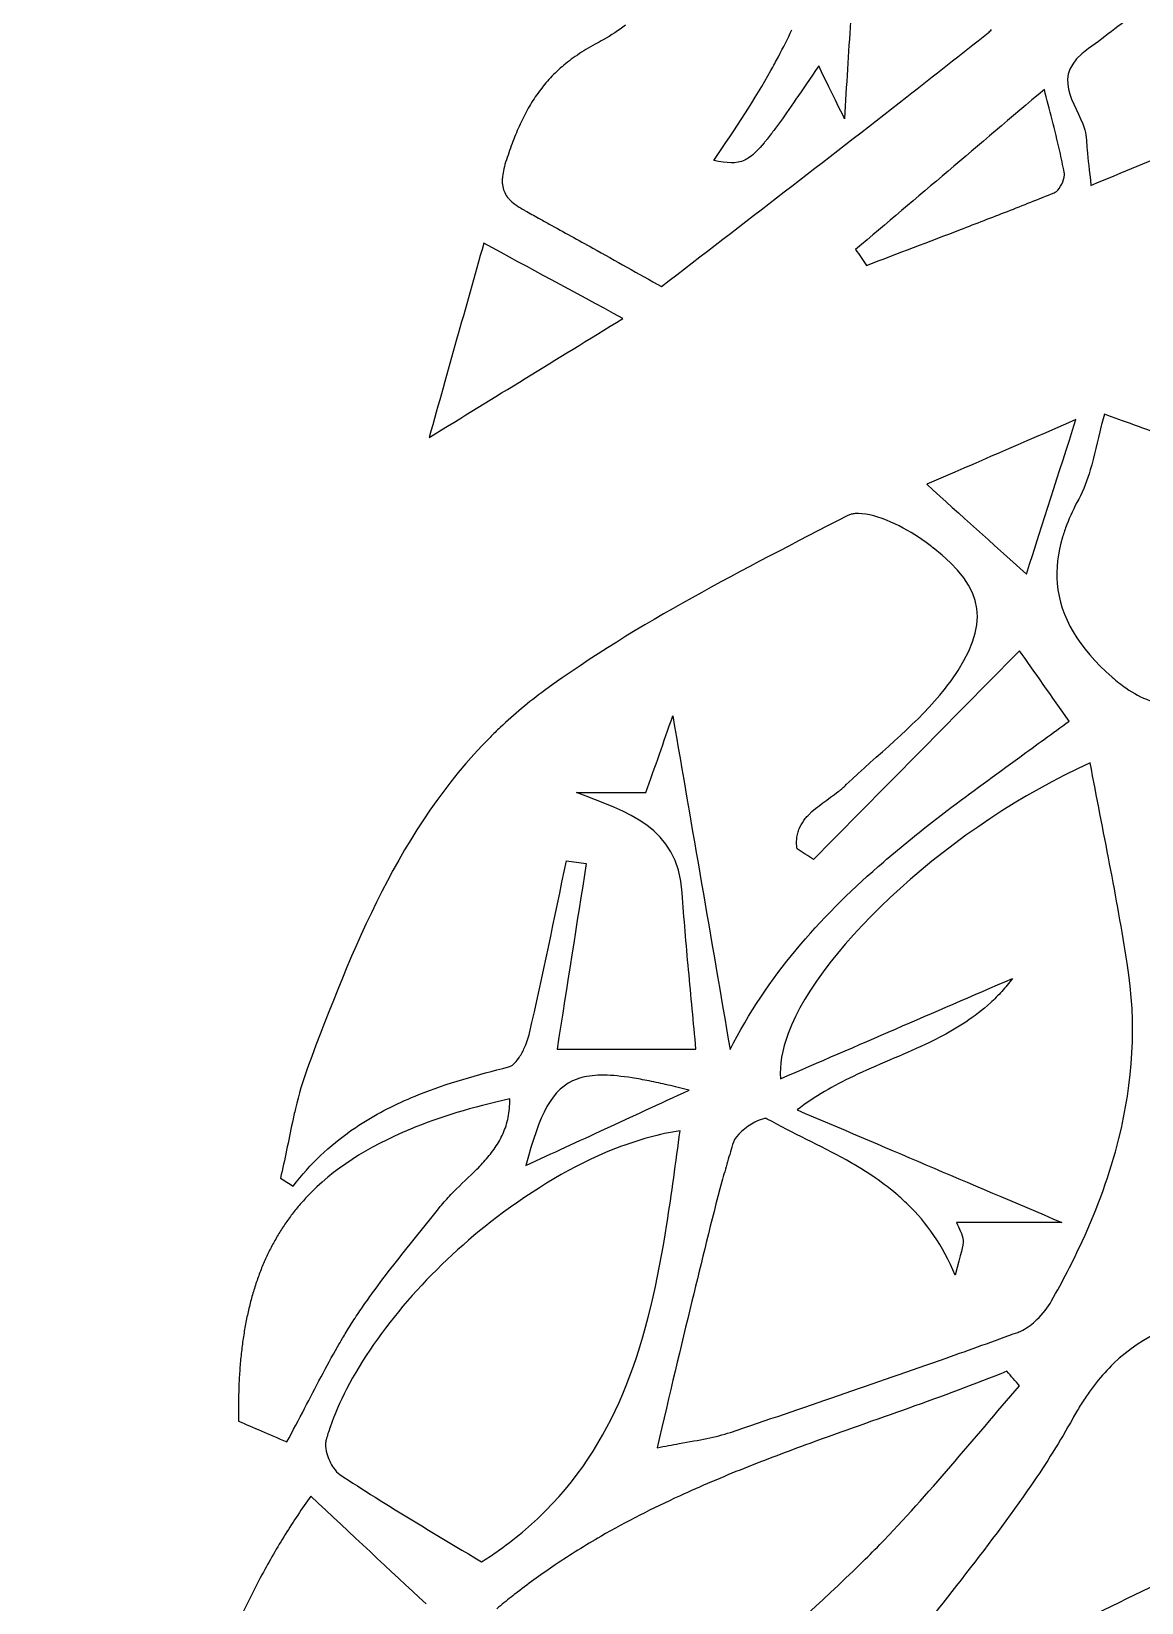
# Model space of a CAD drawing. Extents: x 0 to 430, y 0 to 430.
# Drawn here: x 215 to 259.7, y 180.9 to 244.3 of the extents above; entities that cross this region are included whole.
import ezdxf

# ---------------------------------------------------------------- set-up
doc = ezdxf.new("R2010")
doc.units = 0
doc.layers.add('Calque_1', color=7, linetype='CONTINUOUS')

msp = doc.modelspace()

# ---------------------------------------------------------------- linework, layer by layer
at = {"layer": 'Calque_1', "color": 7}
for points in [[(237.69484, 243.74384), (237.69432, 243.74384)], [(236.3528, 242.83691), (236.35229, 242.8364)], [(236.64994, 243.07876), (236.64942, 243.07824)], [(247.85289, 242.7351), (247.85289, 242.73458)], [(235.59212, 242.04936), (235.59161, 242.04885)], [(255.78478, 241.92398), (255.78465, 241.924)], [(245.77912, 241.52846), (245.77912, 241.52794)], [(234.82318, 240.8484), (234.82318, 240.84789)], [(234.99371, 241.16518), (234.99371, 241.16466)], [(234.66453, 240.52026), (234.66453, 240.51974)], [(244.78383, 240.13164), (244.78383, 240.13113)], [(245.07322, 240.52231), (245.07322, 240.5218)], [(257.40057, 240.33639), (257.40057, 240.33587)], [(244.528, 239.80866), (244.52749, 239.80815)], [(257.50757, 239.49302), (257.50757, 239.49251)], [(233.94563, 238.21291), (233.94563, 238.21239)], [(233.95063, 238.36328), (233.95063, 238.36277)], [(233.95593, 238.07338), (233.95593, 238.07286)], [(234.22774, 237.49822), (234.22774, 237.4977)], [(256.18566, 237.75733), (256.18618, 237.75733)], [(257.66312, 238.05538), (257.66363, 238.0559)], [(234.86904, 237.03466), (234.86956, 237.03466)], [(237.59394, 235.52726), (237.59446, 235.52726)], [(238.80377, 232.6931), (238.80429, 232.6931), (238.80429, 232.69361)], [(257.05951, 228.61582), (257.05951, 228.61634)], [(258.07752, 228.36365), (258.07752, 228.36313)], [(257.63311, 226.59063), (257.63311, 226.59011)], [(248.29263, 224.83397), (248.2926, 224.83365)], [(256.51845, 223.88743), (256.51845, 223.88692)], [(251.29916, 223.45627), (251.29865, 223.45627)], [(255.0617, 222.38727), (255.06221, 222.38727)], [(259.06661, 217.80202), (259.06713, 217.80202)], [(256.78097, 216.46394), (256.78097, 216.46445)], [(236.94032, 213.58969), (239.7355, 213.58969)], [(245.93825, 212.19495), (245.93825, 212.19546)], [(246.15426, 212.53808), (246.15426, 212.53859)], [(245.80385, 211.56501), (245.80385, 211.56553)], [(245.81935, 211.7929), (245.81935, 211.79342)], [(245.86535, 212.00219), (245.86535, 212.00271)], [(241.31318, 207.99727), (241.31318, 207.99779)], [(245.46374, 203.87632), (245.46374, 203.87581)], [(236.15381, 203.24976), (241.74881, 203.24976)], [(243.12496, 203.22908), (243.12548, 203.22908), (243.12548, 203.2296)], [(226.10119, 202.4989), (226.10119, 202.49838)], [(239.18609, 202.08947), (239.18557, 202.08947)], [(239.86512, 201.96648), (239.8646, 201.96648)], [(240.62476, 201.80111), (240.62425, 201.80111)], [(234.23605, 200.85598), (234.23605, 200.8565), (234.23605, 200.85701)], [(225.49037, 200.3011), (225.49037, 200.30058)], [(234.09705, 200.16197), (234.09705, 200.16248), (234.09705, 200.163)], [(234.18435, 200.49683), (234.18435, 200.49735)], [(230.24865, 200.02555), (230.24813, 200.02503)], [(233.83091, 199.55683), (233.83091, 199.55735)], [(233.97767, 199.84984), (233.97767, 199.85036)], [(258.78696, 199.64093), (258.78696, 199.64145)], [(233.65935, 199.28088), (233.65935, 199.2814)], [(233.25989, 198.77032), (233.25989, 198.77084)], [(234.89695, 198.56048), (234.89746, 198.56048)], [(243.02048, 198.70871), (243.02048, 198.70819)], [(248.32403, 198.47768), (248.32352, 198.47768)], [(225.01237, 198.05317), (225.01289, 198.05317)], [(226.06493, 197.2836), (226.06493, 197.28308)], [(231.6543, 197.14871), (231.6543, 197.14923)], [(225.41019, 196.50277), (225.41019, 196.50225)], [(225.72593, 196.90171), (225.72541, 196.90119)], [(231.44915, 196.90428), (231.44915, 196.9048)], [(224.85001, 195.65372), (224.85001, 195.65321), (224.85001, 195.65269)], [(225.11873, 196.08677), (225.11873, 196.08626)], [(240.57781, 196.19629), (240.57781, 196.1968)], [(256.48529, 196.26386), (252.24731, 196.26386)], [(224.60455, 195.20207), (224.60455, 195.20155)], [(257.3085, 195.50165), (257.3085, 195.50217)], [(224.38131, 194.73285), (224.38131, 194.73233), (224.38131, 194.73182)], [(224.18029, 194.24451), (224.18029, 194.24399), (224.18029, 194.24347)], [(223.84388, 193.21098), (223.84388, 193.21046)], [(224.00149, 193.73756), (224.00149, 193.73705), (224.00149, 193.73653)], [(228.82295, 193.56654), (228.82295, 193.56754)], [(223.70796, 192.66476), (223.70796, 192.66424)], [(228.4116, 192.99294), (228.4116, 192.99345)], [(223.59221, 192.0989), (223.59221, 192.09839), (223.59221, 192.09787)], [(228.01628, 192.40899), (228.01628, 192.40951)], [(223.49761, 191.51237), (223.49761, 191.51186), (223.49761, 191.51134)], [(227.30986, 191.25196), (227.30986, 191.25247)], [(223.42271, 190.90518), (223.42271, 190.90466), (223.42271, 190.90366)], [(223.36791, 190.27631), (223.36791, 190.27579), (223.36791, 190.27527)], [(226.64479, 190.03704), (226.64479, 190.03756)], [(223.33281, 189.62622), (223.33281, 189.6257)], [(227.67466, 189.54656), (227.67466, 189.54605)], [(238.94328, 189.69901), (238.94328, 189.69953)], [(225.97764, 188.76063), (225.97764, 188.76115)], [(223.31941, 188.26092), (223.31941, 188.26041), (223.31941, 188.25989)], [(225.26658, 187.41911), (225.26658, 187.41963)], [(227.00958, 188.00971), (227.00958, 188.00919)], [(227.1502, 186.37105), (227.1502, 186.37053)], [(226.22967, 185.23269), (226.22926, 185.23268)], [(226.22926, 185.23268), (226.22926, 185.23216)], [(224.72444, 182.89122), (224.72444, 182.8907)]]:
    msp.add_lwpolyline(points, dxfattribs=at)
for points in [[(233.20102, 235.72702)], [(258.20568, 228.8329)], [(257.63406, 214.78419)], [(238.04559, 202.19747)], [(234.24895, 201.24355)], [(241.10904, 199.95678)], [(254.27406, 190.26802)]]:
    msp.add_lwpolyline(points, close=True, dxfattribs=at)
for points in [[(0.14455, 214.99998), (0.14454, 333.66137), (96.33861, 429.85544), (215, 429.85545)], [(215, 429.85545), (333.66139, 429.85544), (429.85545, 333.66137), (429.85545, 214.99998)], [(259.66038, 245.1454), (258.96048, 244.64398), (258.27913, 244.07429), (257.56697, 243.57289)], [(238.91595, 244.50813), (238.62977, 244.29933), (238.32979, 244.10325), (238.01472, 243.92109)], [(247.97227, 244.65643), (247.93647, 244.02655), (247.89407, 243.3875), (247.85289, 242.7351)], [(238.01472, 243.92109), (237.90969, 243.86039), (237.80327, 243.80139), (237.69484, 243.74384)], [(245.07065, 243.24206), (245.2657, 243.60934), (245.44597, 243.96971), (245.61118, 244.32261)], [(250.24381, 241.62146), (251.33973, 242.47736), (252.43327, 243.33699), (253.52268, 244.20167)], [(253.52268, 244.20167), (253.56928, 244.23867), (253.61378, 244.28737), (253.65601, 244.3443)], [(236.97137, 243.31027), (236.85988, 243.23477), (236.753, 243.15766), (236.64994, 243.07876)], [(237.69432, 243.74384), (237.43459, 243.60593), (237.19422, 243.46129), (236.97137, 243.31027)], [(244.76679, 242.68602), (244.87177, 242.8735), (244.97318, 243.05855), (245.07065, 243.24206)], [(257.56697, 243.57289), (255.95953, 242.44126), (257.07063, 241.39918), (257.40057, 240.33639)], [(236.35229, 242.8364), (236.16208, 242.67186), (235.98704, 242.50064), (235.82519, 242.32222)], [(236.64942, 243.07824), (236.54657, 242.99944), (236.44778, 242.91907), (236.3528, 242.83691)], [(242.46409, 239.05885), (243.37077, 240.36024), (244.13656, 241.56045), (244.76679, 242.68602)], [(246.69379, 242.87153), (246.34836, 242.36275), (246.04646, 241.91748), (245.77912, 241.52846)], [(247.74024, 240.73316), (247.31448, 241.60311), (246.99871, 242.2487), (246.69379, 242.87153)], [(247.85289, 242.73458), (247.81169, 242.08217), (247.77149, 241.41647), (247.74024, 240.73316)], [(235.59161, 242.04885), (235.44226, 241.86324), (235.30505, 241.67068), (235.17768, 241.47059)], [(235.82519, 242.32222), (235.74419, 242.23292), (235.6668, 242.14217), (235.59212, 242.04936)], [(255.78465, 241.924), (253.1121, 239.65559), (250.64696, 237.56344), (248.18253, 235.47168)], [(256.40541, 239.43731), (256.21131, 240.28832), (255.98357, 241.12323), (255.78478, 241.92398)], [(235.17768, 241.47059), (235.11398, 241.37054), (235.05271, 241.26892), (234.99371, 241.16518)], [(240.35656, 233.9811), (243.64623, 236.51924), (246.95618, 239.05386), (250.24381, 241.62146)], [(245.77912, 241.52794), (245.5119, 241.13908), (245.27892, 240.80639), (245.07322, 240.52231)], [(234.82318, 240.84789), (234.76838, 240.74054), (234.71567, 240.63138), (234.66453, 240.52026)], [(234.99371, 241.16466), (234.93481, 241.06105), (234.87794, 240.95574), (234.82318, 240.8484)], [(257.66363, 238.0559), (260.17805, 239.10396), (262.55022, 240.0927), (264.96448, 241.09912)], [(234.66453, 240.51974), (234.5622, 240.29735), (234.46618, 240.06716), (234.37514, 239.82934)], [(244.78383, 240.13113), (244.72463, 240.05363), (244.67107, 239.98847), (244.6164, 239.92028)], [(245.07322, 240.5218), (244.97043, 240.37985), (244.87434, 240.25021), (244.78383, 240.13164)], [(257.40057, 240.33587), (257.40557, 240.32057), (257.40757, 240.30517), (257.41197, 240.28987)], [(257.41197, 240.28987), (257.45127, 240.1534), (257.47927, 240.01647), (257.48377, 239.87904)], [(234.37514, 239.82934), (234.28404, 239.59138), (234.19774, 239.34571), (234.11366, 239.09192)], [(244.49859, 239.77505), (244.27119, 239.5038), (244.07893, 239.31318), (243.90069, 239.188)], [(244.52749, 239.80815), (244.51729, 239.79585), (244.50859, 239.78705), (244.49859, 239.77505)], [(244.6164, 239.92028), (244.5875, 239.88428), (244.5558, 239.84218), (244.528, 239.80866)], [(256.58628, 238.58155), (256.53128, 238.86822), (256.47016, 239.15364), (256.40541, 239.43731)], [(257.48377, 239.87904), (257.48777, 239.75174), (257.49637, 239.6248), (257.50757, 239.49302)], [(257.50757, 239.49251), (257.54117, 239.0973), (257.60157, 238.66041), (257.66312, 238.05538)], [(234.11366, 239.09192), (234.02776, 238.83253), (233.97859, 238.61183), (233.95863, 238.41548)], [(243.71776, 239.07845), (243.35735, 238.90166), (243.01364, 238.96232), (242.46409, 239.05885)], [(243.90069, 239.188), (243.83879, 239.1445), (243.77774, 239.1079), (243.71776, 239.07845)], [(233.95063, 238.36277), (233.94663, 238.31097), (233.94463, 238.26104), (233.94563, 238.21291)], [(233.94563, 238.21239), (233.94663, 238.16429), (233.94963, 238.11809), (233.95593, 238.07338)], [(233.95863, 238.41548), (233.95663, 238.39898), (233.95163, 238.37938), (233.95063, 238.36328)], [(233.95593, 238.07286), (233.96763, 237.98316), (233.98933, 237.89944), (234.02053, 237.8212)], [(256.26778, 237.80743), (256.43024, 237.94072), (256.57857, 238.254), (256.59128, 238.47819)], [(256.59128, 238.47819), (256.59328, 238.51559), (256.59207, 238.55039), (256.58628, 238.58155)], [(234.02053, 237.8212), (234.05183, 237.7428), (234.09303, 237.6697), (234.14404, 237.60002)], [(234.14404, 237.60002), (234.16954, 237.56522), (234.19734, 237.53142), (234.22774, 237.49822)], [(234.22774, 237.4977), (234.35698, 237.35671), (234.53778, 237.22917), (234.75639, 237.10186)], [(254.29999, 237.0106), (254.92963, 237.25675), (255.55838, 237.50525), (256.18566, 237.75733)], [(256.18618, 237.75733), (256.21338, 237.76823), (256.24088, 237.78533), (256.26778, 237.80743)], [(234.75639, 237.10186), (234.79489, 237.07946), (234.82779, 237.05716), (234.86904, 237.03466)], [(234.86956, 237.03466), (235.04716, 236.93796), (235.22447, 236.83739), (235.40183, 236.74011)], [(252.40863, 236.27835), (253.03962, 236.52073), (253.67047, 236.76455), (254.29999, 237.0106)], [(235.40183, 236.74011), (235.54769, 236.66011), (235.69373, 236.57814), (235.83953, 236.49775)], [(235.83953, 236.49775), (236.42377, 236.17551), (237.00736, 235.85525), (237.59394, 235.52726)], [(248.6192, 234.82986), (249.88209, 235.31337), (251.14638, 235.79343), (252.40863, 236.27835)], [(233.20102, 235.72702), (232.44852, 233.05048), (231.77376, 230.65115), (230.99857, 227.89339)], [(238.80429, 232.69361), (236.74762, 233.80694), (235.07828, 234.71077), (233.20102, 235.72702)], [(237.59446, 235.52726), (238.50526, 235.01798), (239.42274, 234.502), (240.35656, 233.9811)], [(248.18253, 235.47168), (248.32806, 235.25782), (248.47368, 235.04372), (248.6192, 234.82986)], [(230.99857, 227.89339), (233.68473, 229.54507), (236.04303, 230.9955), (238.80377, 232.6931)], [(257.05951, 228.61634), (254.80367, 227.63892), (253.11251, 226.90594), (251.04489, 226.0103)], [(255.06221, 222.38727), (255.76161, 224.568), (256.333, 226.35087), (257.05951, 228.61582)], [(258.20569, 228.83287), (258.16959, 228.7091), (258.13719, 228.58656), (258.10492, 228.46441)], [(260.84583, 227.88153), (259.79207, 228.26133), (258.9597, 228.56136), (258.20568, 228.8329)], [(258.07752, 228.36313), (257.91726, 227.74287), (257.79489, 227.14674), (257.63311, 226.59063)], [(258.10492, 228.46441), (258.09592, 228.43101), (258.08612, 228.39691), (258.07752, 228.36365)], [(257.63311, 226.59011), (257.5118, 226.1732), (257.36788, 225.77881), (257.16957, 225.41447)], [(251.04489, 226.0103), (252.48886, 224.70772), (253.60404, 223.70216), (255.0617, 222.38727)], [(257.16957, 225.41447), (256.97786, 225.06237), (256.81759, 224.71921), (256.68846, 224.38404)], [(247.97221, 224.79415), (247.92421, 224.78025), (247.87881, 224.76275), (247.83682, 224.74095)], [(248.12517, 224.82465), (248.07187, 224.81865), (248.02025, 224.80805), (247.97221, 224.79415)], [(248.2926, 224.83365), (248.2345, 224.83391), (248.17865, 224.83065), (248.12517, 224.82465)], [(250.84958, 223.78752), (250.1615, 224.27236), (249.04774, 224.82981), (248.29263, 224.83397)], [(247.83682, 224.74095), (243.67122, 222.57882), (239.4195, 220.45173), (235.64635, 217.69642)], [(256.68846, 224.38404), (256.62386, 224.21646), (256.56742, 224.0511), (256.51845, 223.88743)], [(251.29865, 223.45627), (251.15731, 223.56578), (251.00777, 223.67606), (250.84958, 223.78752)], [(256.51845, 223.88692), (256.32266, 223.23242), (256.25093, 222.60824), (256.30295, 222.00796)], [(252.02419, 218.09484), (253.64577, 220.35811), (253.41902, 221.81381), (251.29916, 223.45627)], [(256.30295, 222.00796), (256.42002, 220.657), (257.16173, 219.42647), (258.51419, 218.2392)], [(254.78781, 219.30511), (251.92585, 216.40431), (249.20644, 213.64855), (246.48754, 210.8927)], [(256.78097, 216.46445), (256.09986, 217.43475), (255.35707, 218.49397), (254.78781, 219.30511)], [(251.80508, 217.80081), (251.87998, 217.89731), (251.95308, 217.99559), (252.02419, 218.09484)], [(258.51419, 218.2392), (258.69998, 218.07614), (258.88388, 217.93003), (259.06661, 217.80202)], [(235.64635, 217.69642), (235.00973, 217.23157), (234.41673, 216.73436), (233.86196, 216.20969)], [(247.80739, 213.90647), (249.05628, 215.11347), (250.47729, 216.19912), (251.57512, 217.51555)], [(251.57512, 217.51555), (251.65352, 217.60955), (251.73013, 217.70429), (251.80508, 217.80081)], [(259.06713, 217.80202), (259.70654, 217.35415), (260.3297, 217.12737), (260.95125, 217.17208)], [(240.27604, 215.13378), (240.45557, 215.64662), (240.62264, 216.12502), (240.81605, 216.67736)], [(240.81605, 216.67736), (241.60266, 212.09558), (242.35115, 207.73733), (243.12496, 203.22908)], [(233.86196, 216.20969), (233.72326, 216.07852), (233.58718, 215.94585), (233.4532, 215.81126)], [(254.79505, 215.02061), (255.45456, 215.49824), (256.1181, 215.97718), (256.78097, 216.46394)], [(233.4532, 215.81126), (229.83563, 212.17737), (227.90812, 207.32072), (226.10119, 202.4989)], [(215, 0.14453), (96.33861, 0.14454), (0.14456, 96.33859), (0.14455, 214.99998)], [(429.85545, 215.00007), (429.85545, 96.33865), (333.66142, 0.14454), (215, 0.14453)], [(239.7355, 213.58969), (239.90465, 214.07302), (240.09645, 214.62069), (240.27604, 215.13378)], [(257.63406, 214.78418), (252.10217, 212.28725), (246.79302, 207.43533), (245.46374, 203.87632)], [(251.87016, 212.86261), (252.82579, 213.59137), (253.80577, 214.30414), (254.79505, 215.02061)], [(259.12699, 206.70872), (258.70438, 209.37651), (258.14911, 212.02314), (257.63406, 214.78419)], [(241.19536, 209.5455), (241.01538, 212.22724), (238.98965, 212.79031), (236.94032, 213.58969)], [(246.29017, 212.69259), (246.62638, 213.04146), (247.08326, 213.31723), (247.48286, 213.62845)], [(247.48286, 213.62845), (247.59704, 213.71735), (247.70673, 213.80921), (247.80739, 213.90647)], [(250.92293, 212.12777), (251.23541, 212.37497), (251.55162, 212.61969), (251.87016, 212.86261)], [(245.86535, 212.00271), (245.88535, 212.06941), (245.90975, 212.13339), (245.93825, 212.19495)], [(245.93825, 212.19546), (245.99535, 212.31871), (246.0692, 212.43187), (246.15426, 212.53808)], [(246.15426, 212.53859), (246.19686, 212.59179), (246.24216, 212.64275), (246.29017, 212.69259)], [(249.99637, 211.37794), (250.30153, 211.63081), (250.61056, 211.88064), (250.92293, 212.12777)], [(245.80385, 211.56553), (245.80363, 211.64463), (245.80885, 211.72029), (245.81935, 211.7929)], [(245.82195, 211.31696), (245.81005, 211.40316), (245.80415, 211.4859), (245.80385, 211.56501)], [(245.81935, 211.79342), (245.82975, 211.86602), (245.84535, 211.93543), (245.86535, 212.00219)], [(235.04225, 203.89313), (235.58603, 206.19775), (236.04303, 208.52328), (236.53156, 210.84102)], [(236.53156, 210.84102), (236.7977, 210.80242), (237.06354, 210.76442), (237.32996, 210.72579)], [(246.48754, 210.8927), (246.26543, 211.03409), (246.0438, 211.17558), (245.82195, 211.31696)], [(249.09255, 210.60848), (249.38943, 210.86863), (249.69112, 211.12499), (249.99637, 211.37794)], [(237.32996, 210.72579), (236.94702, 208.29292), (236.56439, 205.85985), (236.15381, 203.24976)], [(243.12548, 203.2296), (244.62968, 206.1923), (246.71777, 208.52736), (249.09255, 210.60848)], [(241.31318, 207.99779), (241.26998, 208.51469), (241.22998, 209.02985), (241.19536, 209.5455)], [(241.45116, 206.44026), (241.40286, 206.96214), (241.35636, 207.48053), (241.31318, 207.99727)], [(241.74881, 203.24976), (241.65171, 204.3378), (241.54786, 205.39615), (241.45116, 206.44026)], [(258.78696, 199.64145), (259.34959, 201.90032), (259.51679, 204.24658), (259.12699, 206.70872)], [(245.15885, 202.05524), (248.26884, 203.4017), (251.26352, 204.6984), (254.49627, 206.09789)], [(254.28749, 205.83021), (254.14515, 205.65672), (253.99761, 205.49367), (253.84514, 205.3398)], [(254.49627, 206.09789), (254.42797, 206.00599), (254.3585, 205.91676), (254.28749, 205.83021)], [(253.84514, 205.3398), (253.76904, 205.2629), (253.69107, 205.18793), (253.6126, 205.11552)], [(253.6126, 205.11552), (253.29842, 204.82569), (252.96597, 204.56995), (252.61989, 204.33934)], [(234.82159, 203.26319), (234.92029, 203.47635), (234.99722, 203.70238), (235.04225, 203.89313)], [(245.46374, 203.87581), (245.21771, 203.21691), (245.10822, 202.60233), (245.15885, 202.05524)], [(252.09073, 204.01068), (251.73183, 203.80244), (251.36173, 203.6143), (250.98382, 203.43655)], [(252.61989, 204.33934), (252.44694, 204.22408), (252.27004, 204.11473), (252.09073, 204.01068)], [(234.59835, 202.8689), (234.68035, 202.9851), (234.75582, 203.12108), (234.82159, 203.26319)], [(250.98382, 203.43655), (250.03903, 202.99218), (249.04805, 202.61336), (248.07857, 202.14981)], [(234.19527, 202.5299), (234.33754, 202.5652), (234.47538, 202.69461), (234.59835, 202.8689)], [(226.10119, 202.49838), (225.90187, 201.96657), (225.74862, 201.41723), (225.61646, 200.86024)], [(230.58205, 201.41679), (231.7365, 201.87927), (232.95442, 202.22255), (234.19527, 202.5299)], [(236.96607, 202.04451), (235.92561, 201.67471), (235.44835, 200.60917), (234.89695, 198.56048)], [(237.15521, 202.10241), (237.09001, 202.08541), (237.02726, 202.06631), (236.96607, 202.04451)], [(238.04559, 202.19751), (237.70996, 202.20051), (237.41605, 202.17041), (237.15521, 202.10241)], [(239.18557, 202.08947), (238.75875, 202.15677), (238.3811, 202.19404), (238.04559, 202.19747)], [(239.8646, 201.96648), (239.6253, 202.01468), (239.39946, 202.05578), (239.18609, 202.08947)], [(248.07857, 202.14981), (247.69078, 201.96439), (247.30648, 201.76518), (246.9298, 201.54313)], [(229.45034, 200.9114), (229.8196, 201.09507), (230.19723, 201.26264), (230.58205, 201.41679)], [(234.89746, 198.56048), (237.05017, 199.55458), (239.08735, 200.49493), (241.47174, 201.59596)], [(240.62425, 201.80111), (240.35691, 201.86301), (240.10446, 201.91825), (239.86512, 201.96648)], [(241.47174, 201.59596), (241.17429, 201.67056), (240.89214, 201.73924), (240.62476, 201.80111)], [(246.9298, 201.54313), (246.55312, 201.32108), (246.18399, 201.07581), (245.82703, 200.79796)], [(225.61646, 200.86024), (225.57236, 200.67452), (225.53076, 200.48821), (225.49037, 200.3011)], [(228.36979, 200.30833), (228.72049, 200.52769), (229.08109, 200.72771), (229.45034, 200.9114)], [(234.24892, 201.24356), (232.74384, 200.90816), (231.41455, 200.50636), (230.24865, 200.02555)], [(234.18435, 200.49735), (234.20775, 200.61255), (234.22505, 200.73218), (234.23605, 200.85598)], [(234.23605, 200.85701), (234.24705, 200.98102), (234.25165, 201.11008), (234.24895, 201.24355)], [(245.82703, 200.79796), (249.25167, 199.34113), (252.67631, 197.88423), (256.48529, 196.26386)], [(225.49037, 200.30058), (225.40967, 199.92636), (225.3344, 199.55013), (225.25731, 199.17455)], [(227.85096, 199.96468), (228.02112, 200.08443), (228.19443, 200.19866), (228.36979, 200.30833)], [(233.97767, 199.85036), (234.02207, 199.95083), (234.06247, 200.05457), (234.09705, 200.16197)], [(234.09705, 200.163), (234.13165, 200.27057), (234.16095, 200.38148), (234.18435, 200.49683)], [(244.12636, 200.30861), (243.76537, 200.11812), (243.34281, 199.77183), (243.25871, 199.50091)], [(244.50463, 200.44762), (244.40563, 200.43612), (244.27077, 200.38482), (244.12636, 200.30861)], [(244.62297, 200.43312), (244.59447, 200.44912), (244.55407, 200.45332), (244.50463, 200.44762)], [(247.80055, 198.78103), (246.74572, 199.36934), (245.64852, 199.85737), (244.62297, 200.43312)], [(225.52397, 197.72813), (226.21685, 198.63613), (227.00029, 199.36599), (227.85096, 199.96468)], [(230.24813, 200.02503), (228.49959, 199.30387), (227.11857, 198.40465), (226.06493, 197.2836)], [(233.65935, 199.2814), (233.71995, 199.3707), (233.77772, 199.46231), (233.83091, 199.55683)], [(233.83091, 199.55735), (233.88411, 199.65185), (233.93315, 199.74922), (233.97767, 199.84984)], [(241.10897, 199.95682), (240.28281, 199.83653), (239.42308, 199.59448), (238.55305, 199.2566)], [(240.57781, 196.1968), (240.77372, 197.43425), (240.93787, 198.69327), (241.10904, 199.95678)], [(243.25871, 199.50091), (243.17701, 199.23755), (243.09755, 198.97353), (243.02048, 198.70871)], [(257.3085, 195.50217), (257.92955, 196.85198), (258.43533, 198.22931), (258.78696, 199.64093)], [(225.25731, 199.17455), (225.18021, 198.79897), (225.10086, 198.42449), (225.01237, 198.05317)], [(233.25989, 198.77084), (233.40328, 198.93351), (233.53807, 199.10222), (233.65935, 199.28088)], [(238.40165, 199.1992), (236.82257, 198.56614), (235.21469, 197.61105), (233.71202, 196.46035)], [(238.47195, 199.2256), (238.44865, 199.2166), (238.42495, 199.2086), (238.40165, 199.1992)], [(238.55305, 199.2566), (238.52595, 199.2461), (238.49905, 199.2363), (238.47195, 199.2256)], [(231.87289, 197.38488), (232.17203, 197.69536), (232.49759, 197.99099), (232.80875, 198.298)], [(232.80875, 198.298), (232.96424, 198.45141), (233.11647, 198.60766), (233.25989, 198.77032)], [(243.02048, 198.70819), (242.94348, 198.44352), (242.86881, 198.17826), (242.79569, 197.91237)], [(248.32352, 198.47768), (248.15059, 198.58218), (247.97635, 198.68297), (247.80055, 198.78103)], [(248.83666, 198.15212), (248.66777, 198.26471), (248.49684, 198.37326), (248.32403, 198.47768)], [(225.01289, 198.05317), (225.18329, 197.94487), (225.35356, 197.83615), (225.52397, 197.72813)], [(242.79569, 197.91237), (242.35666, 196.31597), (241.98117, 194.70032), (241.58543, 193.09148)], [(249.82007, 197.4147), (249.50402, 197.68321), (249.1747, 197.92678), (248.83666, 198.15212)], [(226.06493, 197.28308), (225.94794, 197.1586), (225.83491, 197.03173), (225.72593, 196.90171)], [(231.44915, 196.9048), (231.51485, 196.9878), (231.58351, 197.06886), (231.6543, 197.14871)], [(231.6543, 197.14923), (231.7251, 197.22903), (231.7982, 197.30734), (231.87289, 197.38488)], [(250.2836, 196.9925), (250.13265, 197.14015), (249.97809, 197.28045), (249.82007, 197.4147)], [(252.1977, 194.13376), (251.69867, 195.33759), (251.03836, 196.25422), (250.2836, 196.9925)], [(225.41019, 196.50225), (225.30912, 196.36659), (225.21201, 196.2282), (225.11873, 196.08677)], [(225.72541, 196.90119), (225.61651, 196.77126), (225.5112, 196.63835), (225.41019, 196.50277)], [(233.48361, 196.28672), (231.04617, 194.37413), (228.91115, 191.94981), (227.67466, 189.54656)], [(229.68078, 194.6915), (230.26381, 195.43376), (230.8642, 196.16466), (231.44915, 196.90428)], [(233.71202, 196.46035), (233.63622, 196.40225), (233.55889, 196.34579), (233.48361, 196.28672)], [(224.85001, 195.65269), (224.76451, 195.50549), (224.68252, 195.35526), (224.60455, 195.20207)], [(225.11873, 196.08626), (225.02543, 195.94482), (224.93562, 195.80104), (224.85001, 195.65372)], [(238.94328, 189.69953), (239.7529, 191.72932), (240.2186, 193.92751), (240.57781, 196.19629)], [(252.24731, 196.26386), (252.34111, 196.02431), (252.49376, 195.78838), (252.51344, 195.54143)], [(224.60455, 195.20155), (224.52655, 195.04822), (224.45189, 194.89231), (224.38131, 194.73285)], [(252.51344, 195.54143), (252.53264, 195.30323), (252.41504, 195.05402), (252.1977, 194.13376)], [(256.07446, 193.10024), (256.52136, 193.89173), (256.93587, 194.69181), (257.3085, 195.50165)], [(224.38131, 194.73182), (224.31081, 194.57249), (224.24347, 194.41006), (224.18029, 194.24451)], [(228.82295, 193.56754), (229.10157, 193.94686), (229.38943, 194.32058), (229.68078, 194.6915)], [(224.18029, 194.24347), (224.11709, 194.07791), (224.05744, 193.90948), (224.00149, 193.73756)], [(223.84388, 193.21046), (223.79498, 193.03188), (223.74988, 192.84994), (223.70796, 192.66476)], [(224.00149, 193.73653), (223.94549, 193.56459), (223.89272, 193.38939), (223.84388, 193.21098)], [(228.4116, 192.99345), (228.5462, 193.18618), (228.68364, 193.37689), (228.82295, 193.56654)], [(223.70796, 192.66424), (223.66606, 192.47905), (223.62716, 192.29082), (223.59221, 192.0989)], [(228.01628, 192.40951), (228.14514, 192.60595), (228.27701, 192.80021), (228.4116, 192.99294)], [(241.58543, 193.09148), (241.13134, 191.24659), (240.70621, 189.39489), (240.18293, 187.18435)], [(255.48639, 192.3468), (255.72261, 192.57324), (255.92757, 192.84003), (256.07446, 193.10024)], [(262.99189, 192.47966), (261.22465, 192.33209), (259.77848, 191.74757), (258.57097, 190.57745)], [(223.59221, 192.09787), (223.55721, 191.9061), (223.52581, 191.71097), (223.49761, 191.51237)], [(227.65558, 191.83797), (227.77288, 192.03062), (227.89293, 192.22096), (228.01628, 192.40899)], [(254.71176, 191.83522), (254.77946, 191.85992), (254.84697, 191.89022), (254.91381, 191.92512)], [(254.91381, 191.92512), (255.11424, 192.02959), (255.30929, 192.17709), (255.48639, 192.3468)], [(223.49761, 191.51134), (223.46941, 191.31272), (223.44421, 191.11075), (223.42271, 190.90518)], [(226.64479, 190.03756), (226.8644, 190.45246), (227.08376, 190.85698), (227.30986, 191.25196)], [(227.30986, 191.25247), (227.37656, 191.36891), (227.44545, 191.4829), (227.51347, 191.59767)], [(227.51347, 191.59767), (227.56077, 191.67747), (227.60747, 191.75899), (227.65558, 191.83797)], [(251.82821, 190.79963), (252.79078, 191.141), (253.75214, 191.48586), (254.71176, 191.83522)], [(223.42271, 190.90366), (223.40121, 190.69806), (223.38291, 190.48897), (223.36791, 190.27631)], [(243.13779, 187.80498), (246.04105, 188.78418), (248.94051, 189.7754), (251.82821, 190.79963)], [(223.36791, 190.27527), (223.35301, 190.06258), (223.34131, 189.8461), (223.33281, 189.62622)], [(225.97764, 188.76115), (226.20492, 189.19714), (226.42518, 189.62213), (226.64479, 190.03704)], [(254.27406, 190.268), (251.66979, 189.21414), (248.98956, 188.32662), (246.33397, 187.3581)], [(254.78876, 189.67581), (254.61723, 189.87326), (254.44584, 190.07056), (254.27406, 190.26802)], [(258.57097, 190.57745), (258.32946, 190.34344), (258.09748, 190.0859), (257.87438, 189.80386)], [(223.33281, 189.6257), (223.31571, 189.1854), (223.31131, 188.73079), (223.31941, 188.26092)], [(227.67466, 189.54605), (227.40978, 189.03118), (227.18615, 188.5174), (227.00958, 188.00971)], [(235.70317, 184.65436), (237.18639, 186.14757), (238.20722, 187.85377), (238.94328, 189.69901)], [(252.01166, 186.43983), (252.93932, 187.51658), (253.85342, 188.6065), (254.78876, 189.67581)], [(257.54623, 189.36202), (257.43903, 189.20854), (257.33401, 189.04921), (257.231, 188.88298)], [(257.87438, 189.80386), (257.76284, 189.66282), (257.65341, 189.51551), (257.54623, 189.36202)], [(225.26658, 187.41963), (225.51569, 187.87784), (225.75036, 188.32464), (225.97764, 188.76063)], [(257.231, 188.88298), (257.12793, 188.71662), (257.02722, 188.5441), (256.92818, 188.36467)], [(223.31941, 188.25989), (223.91516, 188.00255), (224.51846, 187.74237), (225.26658, 187.41911)], [(256.92818, 188.36467), (256.67489, 187.90587), (256.40802, 187.45447), (256.1303, 187.00919)], [(226.84887, 187.50379), (226.83467, 187.45459), (226.82727, 187.39957), (226.82567, 187.3405)], [(227.00958, 188.00919), (226.95078, 187.84007), (226.89701, 187.67134), (226.84887, 187.50379)], [(241.07228, 187.35384), (241.8949, 187.50172), (242.53402, 187.60131), (243.13779, 187.80498)], [(226.82567, 187.3405), (226.82267, 187.22239), (226.84297, 187.08787), (226.88097, 186.95137)], [(226.88097, 186.95137), (226.93797, 186.74664), (227.03441, 186.53758), (227.1502, 186.37105)], [(240.18293, 187.18435), (240.50344, 187.24995), (240.79807, 187.30456), (241.07228, 187.35384)], [(246.33397, 187.3581), (245.44878, 187.03525), (244.56623, 186.70347), (243.69021, 186.35351)], [(256.1303, 187.00919), (255.85258, 186.5639), (255.56395, 186.12444), (255.26678, 185.68989)], [(227.1502, 186.37053), (227.2273, 186.25966), (227.31316, 186.16772), (227.40135, 186.10905)], [(243.69021, 186.35351), (243.2522, 186.17852), (242.81609, 185.99869), (242.38176, 185.81349)], [(249.15344, 183.28291), (250.14308, 184.29943), (251.08401, 185.36307), (252.01166, 186.43983)], [(227.40135, 186.10905), (227.87135, 185.79653), (228.34598, 185.49138), (228.82297, 185.19127)], [(242.38176, 185.81349), (241.94729, 185.62823), (241.51505, 185.43764), (241.0852, 185.23988)], [(255.26678, 185.68989), (253.48368, 183.08271), (251.39484, 180.64415), (249.53742, 178.0733)], [(226.22926, 185.23216), (225.87377, 184.73325), (225.53246, 184.2201), (225.20503, 183.69272)], [(230.87538, 180.89135), (229.43139, 182.2407), (227.85447, 183.71432), (226.22967, 185.23269)], [(228.82297, 185.19127), (230.25394, 184.29096), (231.70507, 183.43806), (233.10849, 182.58317)], [(241.0852, 185.23988), (240.01093, 184.74563), (238.95268, 184.20896), (237.91743, 183.61156)], [(234.75646, 183.78464), (235.09159, 184.06569), (235.4065, 184.35569), (235.70317, 184.65436)], [(225.20503, 183.69272), (225.04132, 183.42903), (224.88117, 183.16213), (224.72444, 182.89122)], [(233.68934, 182.96919), (234.06579, 183.23145), (234.42133, 183.50359), (234.75646, 183.78464)], [(237.91743, 183.61156), (237.29629, 183.25311), (236.68325, 182.8728), (236.08034, 182.46692)], [(248.37313, 182.50053), (248.63607, 182.75855), (248.89649, 183.01901), (249.15344, 183.28291)], [(253.8571, 178.54153), (257.15216, 180.14682), (260.43919, 181.7685), (263.74745, 183.34641)], [(224.72444, 182.8907), (224.56779, 182.61991), (224.41422, 182.34557), (224.26452, 182.06749)], [(233.10849, 182.58317), (233.30746, 182.7093), (233.50122, 182.83814), (233.68934, 182.96919)], [(236.08034, 182.46692), (235.56489, 182.11993), (235.05794, 181.75156), (234.55795, 181.36466)], [(243.50572, 177.98608), (245.12262, 179.49729), (246.79546, 180.95241), (248.37313, 182.50053)], [(224.26452, 182.06749), (223.81512, 181.23275), (223.39702, 180.3652), (223.00982, 179.46352)], [(234.30319, 181.16829), (234.10933, 181.01462), (233.91669, 180.8579), (233.72544, 180.69752)], [(234.55795, 181.36466), (234.47305, 181.29896), (234.38756, 181.23518), (234.30319, 181.16829)]]:
    msp.add_open_spline(points, degree=3, dxfattribs=at)

doc.saveas('drawing.dxf')
